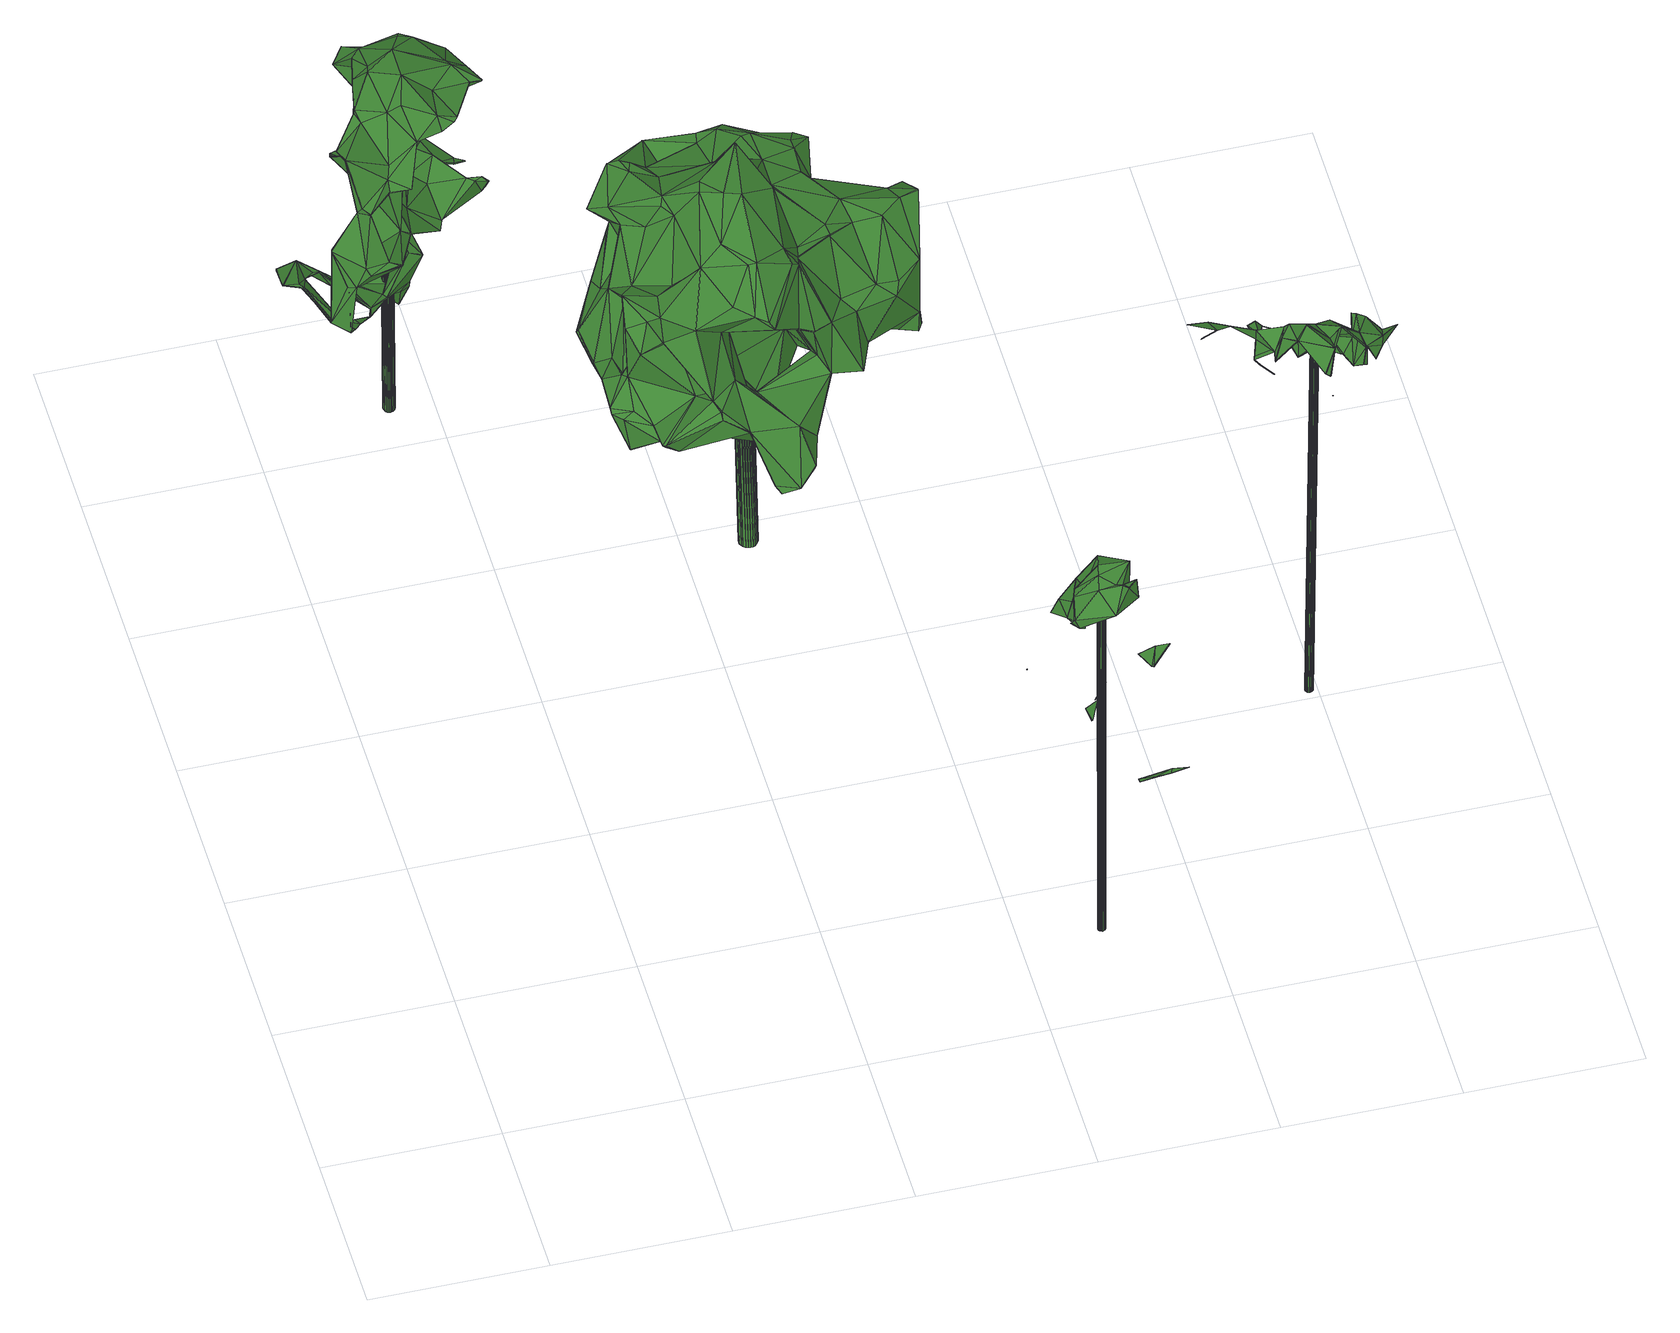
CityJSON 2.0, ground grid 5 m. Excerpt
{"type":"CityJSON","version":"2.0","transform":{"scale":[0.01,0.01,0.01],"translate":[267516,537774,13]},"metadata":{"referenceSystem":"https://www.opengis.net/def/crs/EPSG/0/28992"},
"CityObjects":{
"tree1":{"type":"SolitaryVegetationObject","attributes":{"gtid":312,"crown_width_m":5.96,"crown_median_z":22.01,"crown_r50_m":0.341,"crown_porosity":0.952,"trunk_H_m":8.53,"trunk_DBH_m":0.32,"trunk_radius_m":0.16,"trunk_base_height_m":13.48,"original_gtid":"351"},"geometry":[{"type":"Solid","lod":"3","boundaries":[[[[0,1,2]],[[3,4,5]],[[6,7,8]],[[9,10,11]],[[12,13,14]],[[15,16,17]],[[18,19,20]],[[21,22,23]],[[24,25,11]],[[26,27,28]],[[29,25,30]],[[25,31,32]],[[29,33,34]],[[35,36,37]],[[38,39,40]],[[41,42,43]],[[44,45,15]],[[46,47,48]],[[17,31,49]],[[0,2,20]],[[50,51,52]],[[15,53,44]],[[54,55,38]],[[56,57,6]],[[58,59,60]],[[57,7,6]],[[61,62,63]],[[49,31,64]],[[49,64,65]],[[29,9,11]],[[34,9,29]],[[66,67,68]],[[69,70,71]],[[71,72,69]],[[69,72,70]],[[73,74,65]],[[75,76,52]],[[77,78,79]],[[80,81,82]],[[71,83,84]],[[85,84,83]],[[27,86,28]],[[87,88,89]],[[87,89,90]],[[91,0,92]],[[72,11,10]],[[93,34,33]],[[33,94,93]],[[95,96,43]],[[97,43,96]],[[98,99,100]],[[96,101,102]],[[103,104,105]],[[8,105,104]],[[31,25,64]],[[24,64,25]],[[106,107,108]],[[109,110,111]],[[80,112,113]],[[114,115,5]],[[114,5,116]],[[42,41,117]],[[22,118,119]],[[120,30,25]],[[121,122,123]],[[124,125,126]],[[127,128,116]],[[57,108,107]],[[129,130,131]],[[132,44,53]],[[133,134,120]],[[135,133,120]],[[38,55,66]],[[136,137,138]],[[136,139,8]],[[140,80,82]],[[140,112,80]],[[141,63,142]],[[143,144,3]],[[94,145,130]],[[13,12,146]],[[102,13,146]],[[11,25,29]],[[95,42,147]],[[17,32,31]],[[41,97,37]],[[17,120,32]],[[25,32,120]],[[16,148,135]],[[116,149,127]],[[135,148,133]],[[39,150,151]],[[152,153,88]],[[82,38,140]],[[140,38,154]],[[64,24,65]],[[155,65,24]],[[121,156,122]],[[96,102,37]],[[96,37,97]],[[106,136,107]],[[157,14,13]],[[120,16,135]],[[158,159,51]],[[17,16,120]],[[36,98,117]],[[36,117,41]],[[157,80,14]],[[97,41,43]],[[149,116,160]],[[95,43,42]],[[105,161,103]],[[67,162,68]],[[67,150,162]],[[105,163,161]],[[164,165,63]],[[96,166,167]],[[124,168,125]],[[114,169,128]],[[154,38,40]],[[170,86,27]],[[22,153,118]],[[167,101,96]],[[127,171,128]],[[96,95,166]],[[172,89,88]],[[173,174,175]],[[176,22,21]],[[177,35,37]],[[100,117,98]],[[127,149,178]],[[21,111,110]],[[179,180,181]],[[114,128,144]],[[114,144,143]],[[18,176,164]],[[52,182,75]],[[115,143,3]],[[113,14,80]],[[65,74,49]],[[41,37,36]],[[152,88,183]],[[184,185,141]],[[186,187,2]],[[186,2,1]],[[111,23,188]],[[23,46,188]],[[21,110,189]],[[110,109,189]],[[115,114,143]],[[165,164,176]],[[178,149,190]],[[52,76,50]],[[22,119,23]],[[10,9,156]],[[10,156,72]],[[62,151,150]],[[119,118,182]],[[94,130,191]],[[54,192,109]],[[28,192,54]],[[193,194,185]],[[57,107,7]],[[63,165,189]],[[170,106,86]],[[111,67,66]],[[18,164,19]],[[193,19,164]],[[173,163,139]],[[139,146,173]],[[35,98,36]],[[127,178,171]],[[145,1,195]],[[160,87,90]],[[196,197,198]],[[199,198,197]],[[200,52,51]],[[200,119,52]],[[27,138,137]],[[27,137,170]],[[124,201,168]],[[202,201,124]],[[123,203,121]],[[128,171,204]],[[199,166,147]],[[199,147,100]],[[95,147,166]],[[192,205,62]],[[206,207,187]],[[112,56,113]],[[208,209,206]],[[3,5,115]],[[210,103,161]],[[211,4,3]],[[38,212,39]],[[150,212,162]],[[68,162,212]],[[173,13,102]],[[146,103,210]],[[50,159,158]],[[213,76,75]],[[111,21,23]],[[37,102,214]],[[37,214,177]],[[215,216,175]],[[217,218,184]],[[191,184,218]],[[191,218,217]],[[40,219,205]],[[79,125,168]],[[109,55,54]],[[123,122,220]],[[94,221,217]],[[175,216,163]],[[142,126,141]],[[184,222,185]],[[139,223,146]],[[173,102,174]],[[187,20,2]],[[40,39,219]],[[52,119,182]],[[46,58,224]],[[225,48,226]],[[46,48,225]],[[60,200,159]],[[23,119,59]],[[46,224,47]],[[227,132,53]],[[228,229,47]],[[116,4,160]],[[18,230,176]],[[228,47,224]],[[136,7,107]],[[8,7,136]],[[105,8,139]],[[105,139,163]],[[231,50,76]],[[63,194,164]],[[6,8,104]],[[100,198,199]],[[196,198,100]],[[6,104,232]],[[56,6,232]],[[21,233,176]],[[22,176,153]],[[152,234,153]],[[118,153,234]],[[149,160,90]],[[49,227,17]],[[235,87,160]],[[180,236,208]],[[237,62,150]],[[182,235,75]],[[238,239,240]],[[172,230,89]],[[195,74,145]],[[136,170,137]],[[136,106,170]],[[220,122,241]],[[220,241,202]],[[12,239,238]],[[98,242,99]],[[57,243,108]],[[66,212,38]],[[66,68,212]],[[82,81,54]],[[38,82,54]],[[80,26,28]],[[244,235,160]],[[28,140,205]],[[140,154,205]],[[132,195,208]],[[108,243,106]],[[125,79,126]],[[244,204,90]],[[0,20,19]],[[193,0,19]],[[20,207,245]],[[187,207,20]],[[56,243,57]],[[112,243,56]],[[166,87,167]],[[207,236,180]],[[208,206,132]],[[44,132,206]],[[171,178,246]],[[33,186,94]],[[20,245,18]],[[190,246,178]],[[133,148,187]],[[206,247,44]],[[219,151,124]],[[130,248,191]],[[225,188,46]],[[188,249,111]],[[67,111,249]],[[67,249,150]],[[147,117,100]],[[42,117,147]],[[153,176,172]],[[153,172,88]],[[9,250,156]],[[189,165,233]],[[87,166,251]],[[87,251,88]],[[200,60,59]],[[200,59,119]],[[220,62,61]],[[175,183,215]],[[18,245,180]],[[138,252,56]],[[173,175,163]],[[195,180,208]],[[0,228,1]],[[229,228,0]],[[213,244,179]],[[213,75,244]],[[50,158,51]],[[184,253,222]],[[184,191,253]],[[148,16,45]],[[237,192,62]],[[90,204,246]],[[90,246,190]],[[190,149,90]],[[171,246,204]],[[74,73,130]],[[39,151,219]],[[124,151,202]],[[205,154,40]],[[87,235,234]],[[182,234,235]],[[136,254,139]],[[23,59,46]],[[182,118,234]],[[85,83,255]],[[159,231,60]],[[155,85,65]],[[65,85,73]],[[74,256,49]],[[227,49,256]],[[187,186,133]],[[133,186,134]],[[134,186,33]],[[219,142,63]],[[88,199,183]],[[28,205,192]],[[196,257,258]],[[196,258,242]],[[99,242,258]],[[99,258,257]],[[54,81,28]],[[80,28,81]],[[131,255,71]],[[72,156,70]],[[24,84,155]],[[75,235,244]],[[15,17,227]],[[215,199,216]],[[134,30,120]],[[148,45,44]],[[244,90,230]],[[179,244,230]],[[179,230,180]],[[18,180,230]],[[257,259,99]],[[196,100,259]],[[196,259,257]],[[100,99,259]],[[14,239,12]],[[93,78,34]],[[34,78,77]],[[141,93,184]],[[141,79,78]],[[168,250,77]],[[204,244,211]],[[204,211,128]],[[144,128,211]],[[144,211,3]],[[156,201,122]],[[156,250,201]],[[168,201,250]],[[165,176,233]],[[200,51,159]],[[104,103,223]],[[173,238,13]],[[146,238,173]],[[12,238,146]],[[70,129,131]],[[70,131,71]],[[225,203,123]],[[226,203,225]],[[53,15,227]],[[255,73,85]],[[87,234,167]],[[152,167,234]],[[48,248,226]],[[186,1,145]],[[145,74,130]],[[217,93,94]],[[124,126,219]],[[186,145,94]],[[131,130,255]],[[255,130,73]],[[29,30,33]],[[33,30,134]],[[209,207,206]],[[152,260,167]],[[167,260,101]],[[28,86,140]],[[0,261,229]],[[189,233,21]],[[39,212,150]],[[159,50,231]],[[228,181,180]],[[189,262,63]],[[192,63,262]],[[109,262,189]],[[243,112,86]],[[243,86,106]],[[140,86,112]],[[192,262,109]],[[193,92,0]],[[188,225,249]],[[123,249,225]],[[71,263,72]],[[230,172,176]],[[72,263,11]],[[24,11,263]],[[215,183,199]],[[34,77,9]],[[9,77,250]],[[141,78,93]],[[217,184,93]],[[77,79,168]],[[228,224,181]],[[231,76,213]],[[231,213,179]],[[47,229,48]],[[253,191,261]],[[79,141,126]],[[220,61,123]],[[111,55,109]],[[63,249,61]],[[123,61,249]],[[66,55,111]],[[249,237,150]],[[60,181,58]],[[142,219,126]],[[237,63,192]],[[63,237,249]],[[219,62,205]],[[63,62,219]],[[244,4,211]],[[244,160,4]],[[5,4,116]],[[240,157,238]],[[13,238,157]],[[146,223,103]],[[226,248,129]],[[130,129,248]],[[245,207,180]],[[191,248,261]],[[48,229,248]],[[229,261,248]],[[261,91,253]],[[253,91,222]],[[91,261,0]],[[113,56,252]],[[27,252,138]],[[222,91,92]],[[16,15,45]],[[185,222,92]],[[199,251,166]],[[88,251,199]],[[193,185,92]],[[121,203,156]],[[70,156,129]],[[156,203,129]],[[129,203,226]],[[26,252,27]],[[240,252,157]],[[157,252,80]],[[80,252,26]],[[113,239,14]],[[240,239,113]],[[113,252,240]],[[104,223,232]],[[138,223,139]],[[232,223,138]],[[56,232,138]],[[217,221,191]],[[94,191,221]],[[263,84,24]],[[161,163,216]],[[128,169,116]],[[114,116,169]],[[1,228,195]],[[101,260,102]],[[174,102,260]],[[58,46,59]],[[227,256,132]],[[132,256,195]],[[74,195,256]],[[102,146,214]],[[209,236,207]],[[148,247,187]],[[148,44,247]],[[139,254,138]],[[263,71,84]],[[155,84,85]],[[255,83,71]],[[242,98,197]],[[35,177,210]],[[35,197,98]],[[242,197,196]],[[214,146,210]],[[214,210,177]],[[216,199,197]],[[206,187,247]],[[210,161,35]],[[161,216,197]],[[161,197,35]],[[260,183,175]],[[260,152,183]],[[174,260,175]],[[62,220,151]],[[220,202,151]],[[58,181,224]],[[228,180,195]],[[231,179,181]],[[231,181,60]],[[202,241,201]],[[122,201,241]],[[208,236,209]],[[185,194,141]],[[141,194,63]],[[164,194,193]],[[230,90,89]],[[138,254,136]],[[264,265,266]],[[264,266,267]],[[267,266,268]],[[267,268,269]],[[266,265,270]],[[266,270,268]],[[268,270,271]],[[268,271,269]],[[270,265,272]],[[270,272,271]],[[271,272,273]],[[271,273,269]],[[272,265,274]],[[272,274,273]],[[273,274,275]],[[273,275,269]],[[274,265,276]],[[274,276,275]],[[275,276,277]],[[275,277,269]],[[276,265,278]],[[276,278,277]],[[277,278,279]],[[277,279,269]],[[278,265,280]],[[278,280,279]],[[279,280,281]],[[279,281,269]],[[280,265,282]],[[280,282,281]],[[281,282,283]],[[281,283,269]],[[282,265,284]],[[282,284,283]],[[283,284,285]],[[283,285,269]],[[284,265,286]],[[284,286,285]],[[285,286,287]],[[285,287,269]],[[286,265,288]],[[286,288,287]],[[287,288,289]],[[287,289,269]],[[288,265,290]],[[288,290,289]],[[289,290,291]],[[289,291,269]],[[290,265,292]],[[290,292,291]],[[291,292,293]],[[291,293,269]],[[292,265,294]],[[292,294,293]],[[293,294,295]],[[293,295,269]],[[294,265,296]],[[294,296,295]],[[295,296,297]],[[295,297,269]],[[296,265,298]],[[296,298,297]],[[297,298,299]],[[297,299,269]],[[298,265,300]],[[298,300,299]],[[299,300,301]],[[299,301,269]],[[300,265,302]],[[300,302,301]],[[301,302,303]],[[301,303,269]],[[302,265,304]],[[302,304,303]],[[303,304,305]],[[303,305,269]],[[304,265,306]],[[304,306,305]],[[305,306,307]],[[305,307,269]],[[306,265,308]],[[306,308,307]],[[307,308,309]],[[307,309,269]],[[308,265,310]],[[308,310,309]],[[309,310,311]],[[309,311,269]],[[310,265,312]],[[310,312,311]],[[311,312,313]],[[311,313,269]],[[312,265,264]],[[312,264,313]],[[313,264,267]],[[313,267,269]]]]}]},
"tree2":{"type":"SolitaryVegetationObject","attributes":{"gtid":261,"crown_width_m":9.16,"crown_median_z":22.23,"crown_r50_m":0.417,"crown_porosity":0.898,"trunk_H_m":8.85,"trunk_DBH_m":0.526,"trunk_radius_m":0.263,"trunk_base_height_m":13.38,"original_gtid":"292"},"geometry":[{"type":"Solid","lod":"3","boundaries":[[[[314,315,316]],[[317,318,319]],[[320,321,322]],[[316,323,314]],[[324,325,320]],[[326,327,328]],[[329,330,331]],[[332,333,334]],[[335,336,337]],[[338,339,340]],[[341,340,339]],[[342,343,344]],[[345,346,347]],[[327,348,349]],[[350,351,352]],[[353,352,351]],[[354,355,356]],[[332,357,333]],[[358,338,340]],[[352,359,350]],[[360,361,315]],[[362,341,363]],[[363,341,364]],[[365,366,367]],[[368,369,370]],[[360,371,361]],[[344,372,342]],[[373,374,375]],[[365,376,366]],[[377,378,379]],[[314,379,378]],[[380,381,382]],[[383,384,385]],[[386,387,388]],[[389,390,391]],[[379,392,393]],[[322,321,394]],[[395,396,397]],[[320,389,321]],[[398,399,352]],[[353,392,323]],[[348,327,326]],[[351,400,401]],[[402,403,404]],[[402,404,405]],[[368,361,406]],[[407,408,409]],[[410,411,412]],[[413,414,415]],[[315,361,316]],[[314,323,392]],[[416,417,418]],[[347,416,418]],[[419,420,373]],[[407,405,408]],[[343,421,422]],[[337,343,422]],[[325,317,423]],[[424,317,325]],[[425,354,356]],[[342,372,426]],[[427,428,429]],[[430,371,431]],[[425,432,433]],[[314,392,379]],[[434,334,333]],[[349,345,435]],[[361,371,406]],[[436,437,438]],[[389,317,390]],[[317,439,391]],[[369,440,441]],[[401,353,351]],[[345,347,442]],[[418,443,347]],[[444,315,314]],[[444,314,378]],[[445,446,405]],[[445,447,446]],[[448,369,441]],[[449,450,451]],[[452,453,454]],[[398,352,323]],[[353,323,352]],[[398,323,316]],[[410,455,456]],[[326,328,410]],[[398,316,361]],[[346,457,458]],[[346,458,402]],[[459,453,460]],[[454,453,461]],[[462,463,464]],[[350,359,400]],[[330,465,466]],[[330,466,331]],[[467,465,468]],[[445,405,469]],[[405,470,469]],[[471,443,472]],[[319,473,474]],[[475,476,324]],[[372,477,478]],[[479,334,372]],[[324,320,480]],[[434,450,449]],[[478,426,372]],[[478,481,426]],[[482,426,481]],[[479,483,334]],[[372,344,479]],[[459,441,440]],[[484,326,412]],[[456,411,410]],[[485,444,378]],[[410,412,326]],[[360,373,433]],[[462,464,339]],[[486,487,394]],[[345,488,457]],[[395,381,380]],[[387,386,489]],[[457,346,345]],[[490,491,345]],[[345,491,492]],[[493,435,471]],[[493,471,494]],[[433,375,425]],[[495,409,408]],[[495,408,496]],[[444,360,315]],[[497,493,494]],[[347,346,416]],[[328,455,410]],[[498,499,418]],[[500,501,502]],[[324,480,475]],[[328,327,349]],[[394,480,322]],[[464,463,503]],[[444,485,419]],[[380,409,495]],[[504,505,376]],[[407,409,380]],[[387,506,455]],[[456,455,506]],[[507,428,427]],[[508,477,372]],[[509,510,451]],[[509,451,511]],[[503,512,364]],[[402,458,513]],[[457,513,458]],[[372,334,508]],[[499,443,418]],[[461,514,515]],[[464,503,364]],[[413,516,517]],[[418,417,498]],[[480,394,487]],[[429,518,386]],[[444,419,360]],[[389,414,515]],[[449,358,482]],[[449,482,481]],[[351,350,400]],[[322,480,320]],[[477,508,478]],[[337,422,494]],[[434,508,334]],[[325,423,389]],[[320,325,389]],[[508,481,478]],[[403,513,519]],[[501,520,436]],[[356,475,487]],[[394,321,521]],[[522,374,420]],[[523,514,461]],[[389,423,317]],[[524,525,367]],[[387,455,526]],[[344,343,479]],[[488,527,513]],[[353,528,529]],[[498,529,528]],[[401,528,353]],[[388,429,386]],[[530,370,359]],[[530,359,399]],[[347,443,442]],[[449,451,358]],[[494,422,497]],[[524,531,532]],[[516,533,452]],[[339,464,364]],[[496,405,446]],[[496,408,405]],[[472,499,534]],[[535,527,491]],[[536,527,535]],[[391,390,317]],[[354,425,375]],[[454,461,515]],[[324,476,325]],[[496,537,495]],[[380,537,395]],[[495,537,380]],[[389,515,321]],[[401,538,539]],[[400,538,401]],[[416,346,402]],[[540,336,539]],[[394,521,486]],[[424,325,476]],[[426,482,342]],[[404,403,519]],[[541,467,468]],[[512,542,473]],[[543,544,545]],[[541,542,503]],[[330,329,541]],[[446,546,547]],[[518,547,546]],[[540,539,538]],[[428,505,548]],[[549,328,349]],[[342,482,421]],[[459,550,453]],[[461,453,550]],[[502,551,500]],[[436,520,437]],[[370,369,448]],[[454,517,452]],[[421,343,342]],[[416,405,552]],[[402,405,416]],[[335,494,471]],[[545,553,462]],[[397,396,428]],[[448,441,460]],[[459,460,441]],[[446,547,537]],[[541,463,467]],[[503,463,541]],[[399,398,368]],[[361,368,398]],[[554,359,370]],[[534,499,528]],[[534,528,401]],[[435,493,349]],[[380,377,407]],[[382,377,380]],[[443,435,442]],[[555,511,414]],[[333,357,501]],[[345,442,435]],[[429,547,518]],[[345,492,488]],[[556,557,483]],[[558,536,456]],[[364,559,497]],[[517,414,413]],[[387,560,388]],[[468,561,541]],[[446,537,496]],[[562,432,356]],[[331,474,329]],[[549,493,497]],[[349,493,549]],[[502,563,551]],[[473,319,318]],[[392,353,529]],[[401,539,335]],[[422,421,564]],[[367,525,365]],[[332,334,483]],[[469,519,558]],[[369,565,440]],[[368,565,369]],[[526,455,559]],[[526,559,364]],[[504,475,505]],[[367,566,567]],[[485,378,377]],[[382,485,377]],[[568,569,505]],[[568,505,475]],[[463,570,466]],[[526,560,387]],[[540,538,400]],[[367,388,566]],[[571,572,573]],[[522,573,572]],[[542,512,503]],[[566,560,526]],[[356,432,425]],[[473,367,567]],[[524,367,473]],[[417,529,498]],[[451,544,358]],[[365,525,532]],[[524,532,525]],[[552,407,377]],[[433,574,360]],[[421,358,564]],[[482,358,421]],[[399,359,352]],[[364,341,339]],[[319,474,331]],[[545,462,543]],[[356,487,562]],[[549,559,328]],[[497,559,549]],[[455,328,559]],[[428,507,505]],[[376,505,507]],[[364,512,526]],[[374,373,420]],[[371,360,574]],[[480,487,475]],[[486,440,431]],[[470,404,469]],[[405,404,470]],[[339,338,543]],[[339,543,462]],[[498,528,499]],[[436,438,575]],[[511,575,438]],[[511,438,415]],[[576,384,383]],[[576,383,577]],[[424,318,317]],[[473,318,424]],[[471,472,335]],[[443,499,472]],[[536,558,519]],[[536,519,513]],[[553,319,331]],[[317,319,553]],[[552,405,407]],[[382,381,485]],[[433,373,375]],[[349,578,535]],[[362,363,579]],[[486,521,514]],[[509,555,510]],[[427,376,507]],[[427,366,376]],[[566,388,560]],[[502,357,332]],[[435,443,471]],[[348,578,349]],[[484,578,326]],[[348,326,578]],[[580,411,456]],[[428,396,547]],[[366,429,367]],[[501,436,333]],[[501,500,520]],[[551,563,500]],[[500,563,460]],[[366,427,429]],[[330,561,465]],[[492,491,488]],[[467,463,466]],[[385,579,557]],[[581,557,579]],[[511,450,575]],[[535,490,345]],[[345,349,535]],[[434,575,450]],[[511,451,582]],[[438,413,415]],[[404,519,469]],[[566,526,512]],[[567,566,512]],[[381,571,485]],[[569,572,583]],[[550,523,461]],[[338,544,543]],[[473,567,512]],[[434,333,436]],[[436,575,434]],[[419,373,360]],[[449,481,434]],[[508,434,481]],[[584,574,433]],[[558,585,469]],[[362,579,385]],[[335,534,401]],[[335,472,534]],[[513,527,536]],[[335,337,494]],[[569,548,505]],[[584,371,574]],[[354,375,374]],[[451,450,582]],[[511,582,450]],[[381,395,583]],[[381,583,571]],[[535,491,490]],[[486,432,562]],[[476,475,504]],[[513,403,402]],[[430,406,371]],[[555,414,389]],[[363,384,576]],[[586,514,523]],[[424,476,504]],[[532,424,504]],[[376,365,504]],[[365,532,504]],[[343,556,479]],[[343,337,556]],[[483,479,556]],[[456,506,558]],[[431,432,486]],[[584,432,431]],[[510,544,451]],[[331,570,553]],[[553,463,462]],[[463,553,570]],[[584,431,371]],[[367,429,388]],[[363,581,579]],[[448,502,370]],[[483,502,332]],[[330,541,561]],[[517,454,414]],[[500,460,453]],[[363,364,384]],[[358,544,338]],[[457,488,513]],[[542,474,473]],[[439,317,553]],[[545,510,439]],[[391,439,510]],[[510,545,587]],[[544,587,545]],[[544,510,587]],[[588,546,445]],[[532,531,424]],[[473,424,531]],[[473,531,524]],[[397,428,548]],[[397,548,395]],[[488,491,527]],[[583,395,548]],[[583,548,569]],[[540,577,336]],[[554,400,359]],[[520,533,438]],[[516,438,533]],[[469,585,445]],[[585,588,445]],[[483,554,502]],[[370,502,554]],[[511,415,414]],[[400,554,540]],[[577,554,576]],[[577,540,554]],[[487,486,562]],[[550,586,523]],[[466,465,467]],[[466,570,331]],[[440,486,586]],[[581,363,576]],[[440,586,459]],[[550,459,586]],[[429,428,547]],[[515,514,521]],[[515,521,321]],[[337,383,385]],[[556,385,557]],[[337,385,556]],[[545,439,553]],[[460,563,448]],[[448,563,502]],[[489,506,387]],[[522,572,374]],[[577,383,336]],[[395,537,396]],[[547,396,537]],[[392,529,417]],[[391,510,555]],[[555,389,391]],[[511,555,509]],[[497,384,364]],[[554,581,576]],[[554,483,581]],[[483,557,581]],[[433,432,584]],[[515,414,454]],[[558,506,585]],[[489,585,506]],[[585,489,588]],[[489,518,588]],[[386,518,489]],[[539,336,335]],[[337,336,383]],[[368,530,399]],[[368,370,530]],[[440,565,431]],[[430,565,406]],[[430,431,565]],[[406,565,368]],[[385,384,362]],[[358,384,564]],[[564,384,422]],[[340,384,358]],[[341,384,340]],[[362,384,341]],[[422,384,497]],[[447,546,446]],[[445,546,447]],[[588,518,546]],[[541,329,474]],[[541,474,542]],[[586,486,514]],[[485,571,522]],[[522,571,573]],[[485,522,419]],[[420,419,522]],[[452,517,516]],[[502,501,357]],[[438,516,413]],[[520,438,437]],[[580,536,578]],[[578,536,535]],[[580,456,536]],[[377,393,552]],[[379,393,377]],[[484,412,411]],[[484,411,578]],[[580,578,411]],[[417,393,392]],[[417,416,393]],[[552,393,416]],[[475,355,568]],[[356,355,475]],[[568,355,569]],[[520,500,533]],[[452,533,453]],[[500,453,533]],[[571,583,572]],[[355,354,572]],[[355,572,569]],[[354,374,572]],[[468,465,561]],[[589,590,591]],[[589,591,592]],[[592,591,593]],[[592,593,594]],[[591,590,595]],[[591,595,593]],[[593,595,596]],[[593,596,594]],[[595,590,597]],[[595,597,596]],[[596,597,598]],[[596,598,594]],[[597,590,599]],[[597,599,598]],[[598,599,600]],[[598,600,594]],[[599,590,601]],[[599,601,600]],[[600,601,602]],[[600,602,594]],[[601,590,603]],[[601,603,602]],[[602,603,604]],[[602,604,594]],[[603,590,605]],[[603,605,604]],[[604,605,606]],[[604,606,594]],[[605,590,607]],[[605,607,606]],[[606,607,608]],[[606,608,594]],[[607,590,609]],[[607,609,608]],[[608,609,610]],[[608,610,594]],[[609,590,611]],[[609,611,610]],[[610,611,612]],[[610,612,594]],[[611,590,613]],[[611,613,612]],[[612,613,614]],[[612,614,594]],[[613,590,615]],[[613,615,614]],[[614,615,616]],[[614,616,594]],[[615,590,617]],[[615,617,616]],[[616,617,618]],[[616,618,594]],[[617,590,619]],[[617,619,618]],[[618,619,620]],[[618,620,594]],[[619,590,621]],[[619,621,620]],[[620,621,622]],[[620,622,594]],[[621,590,623]],[[621,623,622]],[[622,623,624]],[[622,624,594]],[[623,590,625]],[[623,625,624]],[[624,625,626]],[[624,626,594]],[[625,590,627]],[[625,627,626]],[[626,627,628]],[[626,628,594]],[[627,590,629]],[[627,629,628]],[[628,629,630]],[[628,630,594]],[[629,590,631]],[[629,631,630]],[[630,631,632]],[[630,632,594]],[[631,590,633]],[[631,633,632]],[[632,633,634]],[[632,634,594]],[[633,590,635]],[[633,635,634]],[[634,635,636]],[[634,636,594]],[[635,590,637]],[[635,637,636]],[[636,637,638]],[[636,638,594]],[[637,590,589]],[[637,589,638]],[[638,589,592]],[[638,592,594]]]]}]},
"tree3":{"type":"SolitaryVegetationObject","attributes":{"gtid":264,"crown_width_m":3.38,"crown_median_z":25.28,"crown_r50_m":0.246,"crown_porosity":0.919,"trunk_H_m":12,"trunk_DBH_m":0.217,"trunk_radius_m":0.109,"trunk_base_height_m":13.28,"original_gtid":"295"},"geometry":[{"type":"Solid","lod":"3","boundaries":[[[[639,640,641]],[[642,643,644]],[[645,646,647]],[[648,649,650]],[[651,652,653]],[[654,655,656]],[[657,658,659]],[[656,655,660]],[[652,651,661]],[[657,662,658]],[[641,640,663]],[[639,645,640]],[[644,643,656]],[[664,665,666]],[[646,645,639]],[[667,668,669]],[[670,671,672]],[[656,643,673]],[[654,673,643]],[[654,656,673]],[[674,675,676]],[[664,677,678]],[[679,678,677]],[[680,681,682]],[[670,682,681]],[[679,683,684]],[[680,685,671]],[[648,686,684]],[[687,676,675]],[[649,688,650]],[[689,690,691]],[[669,668,692]],[[664,678,686]],[[672,671,693]],[[651,653,661]],[[694,695,696]],[[667,697,668]],[[692,668,697]],[[698,699,688]],[[684,678,679]],[[666,700,679]],[[648,650,686]],[[641,701,639]],[[687,702,703]],[[687,703,676]],[[686,678,684]],[[688,691,698]],[[664,686,704]],[[663,701,641]],[[683,705,684]],[[670,672,706]],[[657,659,646]],[[701,707,639]],[[708,667,669]],[[709,710,711]],[[689,649,705]],[[693,706,672]],[[666,712,682]],[[652,661,653]],[[659,658,647]],[[691,649,689]],[[646,707,657]],[[644,656,660]],[[674,709,713]],[[709,687,710]],[[682,706,666]],[[670,706,682]],[[693,666,706]],[[674,711,675]],[[701,714,662]],[[658,662,714]],[[644,660,642]],[[655,642,660]],[[675,711,710]],[[698,690,715]],[[712,680,682]],[[639,707,646]],[[657,707,662]],[[716,694,696]],[[642,655,643]],[[655,654,643]],[[707,701,662]],[[640,645,714]],[[640,714,663]],[[663,714,701]],[[671,670,681]],[[671,681,680]],[[717,683,718]],[[717,718,719]],[[703,674,676]],[[716,696,720]],[[671,721,694]],[[675,710,687]],[[692,708,669]],[[697,667,708]],[[708,692,697]],[[666,693,700]],[[703,709,674]],[[690,722,715]],[[720,722,716]],[[695,680,696]],[[695,721,685]],[[695,685,680]],[[683,671,718]],[[718,671,694]],[[694,716,689]],[[712,723,680]],[[705,649,648]],[[720,704,686]],[[722,690,716]],[[689,716,690]],[[713,709,711]],[[711,674,713]],[[664,704,665]],[[659,647,646]],[[702,709,703]],[[702,687,709]],[[683,700,671]],[[715,686,650]],[[715,650,698]],[[688,649,691]],[[671,685,721]],[[698,691,690]],[[694,721,695]],[[689,717,694]],[[714,645,647]],[[714,647,658]],[[720,715,722]],[[683,717,705]],[[705,717,689]],[[683,679,700]],[[684,705,648]],[[712,666,665]],[[712,665,723]],[[704,723,665]],[[666,677,664]],[[679,677,666]],[[696,723,720]],[[696,680,723]],[[704,720,723]],[[699,698,650]],[[686,715,720]],[[694,717,719]],[[718,724,719]],[[718,694,724]],[[694,719,724]],[[671,700,693]],[[699,650,688]],[[725,726,727]],[[725,727,728]],[[728,727,729]],[[728,729,730]],[[727,726,731]],[[727,731,729]],[[729,731,732]],[[729,732,730]],[[731,726,733]],[[731,733,732]],[[732,733,734]],[[732,734,730]],[[733,726,735]],[[733,735,734]],[[734,735,736]],[[734,736,730]],[[735,726,737]],[[735,737,736]],[[736,737,738]],[[736,738,730]],[[737,726,739]],[[737,739,738]],[[738,739,740]],[[738,740,730]],[[739,726,741]],[[739,741,740]],[[740,741,742]],[[740,742,730]],[[741,726,743]],[[741,743,742]],[[742,743,744]],[[742,744,730]],[[743,726,745]],[[743,745,744]],[[744,745,746]],[[744,746,730]],[[745,726,747]],[[745,747,746]],[[746,747,748]],[[746,748,730]],[[747,726,749]],[[747,749,748]],[[748,749,750]],[[748,750,730]],[[749,726,751]],[[749,751,750]],[[750,751,752]],[[750,752,730]],[[751,726,753]],[[751,753,752]],[[752,753,754]],[[752,754,730]],[[753,726,755]],[[753,755,754]],[[754,755,756]],[[754,756,730]],[[755,726,757]],[[755,757,756]],[[756,757,758]],[[756,758,730]],[[757,726,759]],[[757,759,758]],[[758,759,760]],[[758,760,730]],[[759,726,761]],[[759,761,760]],[[760,761,762]],[[760,762,730]],[[761,726,763]],[[761,763,762]],[[762,763,764]],[[762,764,730]],[[763,726,765]],[[763,765,764]],[[764,765,766]],[[764,766,730]],[[765,726,767]],[[765,767,766]],[[766,767,768]],[[766,768,730]],[[767,726,769]],[[767,769,768]],[[768,769,770]],[[768,770,730]],[[769,726,771]],[[769,771,770]],[[770,771,772]],[[770,772,730]],[[771,726,773]],[[771,773,772]],[[772,773,774]],[[772,774,730]],[[773,726,725]],[[773,725,774]],[[774,725,728]],[[774,728,730]]]]}]},
"tree4":{"type":"SolitaryVegetationObject","attributes":{"gtid":265,"crown_width_m":3.42,"crown_median_z":26.55,"crown_r50_m":0.24,"crown_porosity":0.955,"trunk_H_m":13.19,"trunk_DBH_m":0.235,"trunk_radius_m":0.117,"trunk_base_height_m":13.36,"original_gtid":"296"},"geometry":[{"type":"Solid","lod":"3","boundaries":[[[[775,776,777]],[[778,779,780]],[[781,782,783]],[[784,785,786]],[[787,788,789]],[[790,791,792]],[[793,778,780]],[[794,795,796]],[[775,797,776]],[[798,797,775]],[[799,800,801]],[[802,803,804]],[[805,806,807]],[[808,809,810]],[[811,812,813]],[[812,814,813]],[[815,795,816]],[[817,795,815]],[[782,818,783]],[[819,820,781]],[[821,822,823]],[[792,824,825]],[[819,798,820]],[[826,827,800]],[[828,794,796]],[[829,798,819]],[[816,830,831]],[[832,816,833]],[[834,835,836]],[[837,838,839]],[[838,840,839]],[[775,820,798]],[[841,842,843]],[[802,824,844]],[[845,846,847]],[[793,780,848]],[[777,781,820]],[[849,850,851]],[[840,852,839]],[[853,854,815]],[[790,834,855]],[[784,806,856]],[[849,857,858]],[[857,859,858]],[[815,816,832]],[[776,781,777]],[[860,838,861]],[[811,787,862]],[[850,854,829]],[[851,850,829]],[[809,808,789]],[[815,859,863]],[[864,865,866]],[[867,868,869]],[[817,831,830]],[[831,817,787]],[[824,870,801]],[[854,853,871]],[[871,829,854]],[[871,797,798]],[[872,822,821]],[[873,862,874]],[[852,875,861]],[[852,861,876]],[[786,877,806]],[[819,781,783]],[[878,879,811]],[[778,880,779]],[[814,812,808]],[[868,881,869]],[[821,823,882]],[[883,884,833]],[[811,879,787]],[[885,886,887]],[[800,799,778]],[[829,853,851]],[[803,802,844]],[[811,813,878]],[[848,881,888]],[[889,888,881]],[[793,848,888]],[[815,851,853]],[[854,859,815]],[[869,881,849]],[[809,878,810]],[[866,865,791]],[[870,865,864]],[[878,830,879]],[[798,829,871]],[[778,793,890]],[[834,836,855]],[[835,855,836]],[[878,813,814]],[[878,814,810]],[[814,808,810]],[[869,849,867]],[[805,786,806]],[[891,842,841]],[[874,862,789]],[[822,791,790]],[[872,791,822]],[[784,786,805]],[[781,892,782]],[[794,893,795]],[[876,837,839]],[[881,868,889]],[[800,890,894]],[[792,870,824]],[[804,803,792]],[[895,887,886]],[[896,793,888]],[[787,879,831]],[[877,785,897]],[[860,861,875]],[[889,868,896]],[[867,896,868]],[[896,888,889]],[[863,898,817]],[[867,849,896]],[[841,899,845]],[[783,818,819]],[[900,901,891]],[[895,885,887]],[[902,805,794]],[[902,794,849]],[[885,895,886]],[[803,835,834]],[[778,890,800]],[[870,792,865]],[[792,791,865]],[[860,823,903]],[[896,891,841]],[[900,891,896]],[[840,827,852]],[[829,819,892]],[[843,899,841]],[[860,875,823]],[[838,904,840]],[[790,792,834]],[[799,872,873]],[[851,807,902]],[[832,833,884]],[[779,849,898]],[[877,786,785]],[[901,847,891]],[[857,881,848]],[[778,799,880]],[[779,898,863]],[[880,900,896]],[[849,794,828]],[[784,805,902]],[[821,874,808]],[[789,808,874]],[[880,799,874]],[[824,802,825]],[[802,804,825]],[[880,874,900]],[[817,796,795]],[[851,884,883]],[[831,833,816]],[[883,833,893]],[[779,896,849]],[[830,878,809]],[[796,789,788]],[[796,788,828]],[[805,807,851]],[[787,789,862]],[[833,879,830]],[[831,879,833]],[[872,866,791]],[[866,872,864]],[[792,825,804]],[[826,901,874]],[[800,847,901]],[[815,884,851]],[[832,884,815]],[[875,882,823]],[[796,817,830]],[[780,779,863]],[[863,857,780]],[[892,819,818]],[[849,881,857]],[[848,780,857]],[[828,898,849]],[[788,898,828]],[[897,856,877]],[[785,856,897]],[[902,807,784]],[[782,892,818]],[[806,784,807]],[[815,863,817]],[[809,796,830]],[[796,809,789]],[[841,845,896]],[[790,803,903]],[[803,844,903]],[[904,860,903]],[[904,838,860]],[[874,799,873]],[[790,903,823]],[[823,822,790]],[[801,864,872]],[[801,872,799]],[[864,801,870]],[[877,856,806]],[[824,903,844]],[[787,817,788]],[[899,843,905]],[[842,905,843]],[[900,874,901]],[[894,847,800]],[[852,906,875]],[[826,906,852]],[[776,853,781]],[[777,820,775]],[[797,853,776]],[[797,871,853]],[[892,853,829]],[[781,853,892]],[[779,880,896]],[[788,817,898]],[[891,847,846]],[[874,821,882]],[[784,856,785]],[[826,874,906]],[[893,816,795]],[[801,800,827]],[[792,803,834]],[[835,803,855]],[[790,855,803]],[[808,862,821]],[[872,821,862]],[[873,872,862]],[[812,862,808]],[[811,862,812]],[[839,852,876]],[[824,801,827]],[[805,851,794]],[[849,851,902]],[[899,905,845]],[[891,845,905]],[[891,846,845]],[[842,891,905]],[[793,896,907]],[[816,893,830]],[[830,893,833]],[[851,893,794]],[[851,883,893]],[[906,908,875]],[[826,800,901]],[[826,852,827]],[[903,824,827]],[[903,827,904]],[[904,827,840]],[[874,908,906]],[[882,908,874]],[[863,859,857]],[[894,907,847]],[[896,847,907]],[[845,847,896]],[[894,793,907]],[[875,908,882]],[[849,858,850]],[[854,858,859]],[[850,858,854]],[[894,890,793]],[[876,861,837]],[[837,861,838]],[[909,910,911]],[[909,911,912]],[[912,911,913]],[[912,913,914]],[[911,910,915]],[[911,915,913]],[[913,915,916]],[[913,916,914]],[[915,910,917]],[[915,917,916]],[[916,917,918]],[[916,918,914]],[[917,910,919]],[[917,919,918]],[[918,919,920]],[[918,920,914]],[[919,910,921]],[[919,921,920]],[[920,921,922]],[[920,922,914]],[[921,910,923]],[[921,923,922]],[[922,923,924]],[[922,924,914]],[[923,910,925]],[[923,925,924]],[[924,925,926]],[[924,926,914]],[[925,910,927]],[[925,927,926]],[[926,927,928]],[[926,928,914]],[[927,910,929]],[[927,929,928]],[[928,929,930]],[[928,930,914]],[[929,910,931]],[[929,931,930]],[[930,931,932]],[[930,932,914]],[[931,910,933]],[[931,933,932]],[[932,933,934]],[[932,934,914]],[[933,910,935]],[[933,935,934]],[[934,935,936]],[[934,936,914]],[[935,910,937]],[[935,937,936]],[[936,937,938]],[[936,938,914]],[[937,910,939]],[[937,939,938]],[[938,939,940]],[[938,940,914]],[[939,910,941]],[[939,941,940]],[[940,941,942]],[[940,942,914]],[[941,910,943]],[[941,943,942]],[[942,943,944]],[[942,944,914]],[[943,910,945]],[[943,945,944]],[[944,945,946]],[[944,946,914]],[[945,910,947]],[[945,947,946]],[[946,947,948]],[[946,948,914]],[[947,910,949]],[[947,949,948]],[[948,949,950]],[[948,950,914]],[[949,910,951]],[[949,951,950]],[[950,951,952]],[[950,952,914]],[[951,910,953]],[[951,953,952]],[[952,953,954]],[[952,954,914]],[[953,910,955]],[[953,955,954]],[[954,955,956]],[[954,956,914]],[[955,910,957]],[[955,957,956]],[[956,957,958]],[[956,958,914]],[[957,910,909]],[[957,909,958]],[[958,909,912]],[[958,912,914]]]]}]}
},
"vertices":[
[296,2709,999],[362,2804,1007],[355,2810,1008],[602,2814,737],[559,2807,754],[601,2813,733],[105,2605,664],[105,2607,667],[133,2614,656],[342,2519,1299],[381,2528,1306],[405,2614,1330],[272,2434,616],[275,2433,618],[230,2372,663],[492,2893,1087],[390,2921,1130],[457,2844,1242],[339,2727,891],[294,2709,996],[312,2776,956],[315,2496,867],[456,2545,833],[476,2474,854],[553,2655,1288],[410,2725,1314],[161,2392,674],[103,2475,735],[141,2330,739],[329,2673,1302],[338,2706,1286],[483,2792,1273],[449,2816,1263],[298,2715,1236],[267,2579,1268],[313,2639,502],[377,2674,440],[371,2642,462],[198,2284,902],[220,2270,983],[152,2373,961],[413,2669,390],[415,2671,391],[438,2656,467],[435,2976,1012],[396,2936,1069],[395,2517,920],[406,2628,1005],[410,2610,1050],[578,2812,1186],[633,2604,850],[635,2582,892],[624,2606,834],[521,2891,1072],[183,2309,883],[277,2395,919],[121,2542,691],[67,2607,674],[478,2621,884],[488,2507,857],[579,2597,905],[319,2423,1100],[228,2383,1081],[281,2505,1029],[546,2689,1271],[604,2694,1230],[322,2278,959],[322,2280,962],[310,2264,974],[514,2475,1262],[480,2472,1237],[526,2488,1264],[471,2488,1284],[570,2677,1157],[554,2762,1135],[564,2622,798],[623,2608,837],[274,2535,1261],[264,2572,1262],[197,2496,1211],[207,2330,694],[186,2298,723],[185,2295,722],[592,2612,1253],[592,2612,1255],[626,2617,1245],[101,2474,733],[419,2691,724],[396,2651,700],[417,2690,726],[408,2806,759],[283,2643,997],[222,2653,1037],[266,2574,1259],[382,2683,1220],[438,2659,468],[433,2633,510],[411,2648,461],[334,2749,466],[322,2793,480],[353,2763,466],[470,2634,599],[345,2527,576],[216,2625,559],[132,2611,655],[217,2628,561],[47,2481,750],[62,2610,679],[62,2608,677],[268,2426,899],[295,2463,888],[381,2420,920],[159,2392,672],[188,2398,659],[609,2846,719],[638,2835,711],[564,2833,725],[387,2712,440],[510,2609,830],[494,2536,826],[348,2839,1218],[372,2414,1108],[372,2378,1138],[359,2427,1086],[232,2358,1121],[203,2426,1245],[216,2478,1188],[476,2930,769],[504,2934,781],[456,2571,1134],[517,2656,1183],[479,2613,1226],[529,2880,1055],[292,2900,1109],[322,2816,1209],[326,2939,1129],[111,2586,723],[93,2485,741],[122,2542,694],[177,2588,662],[139,2328,738],[230,2542,1137],[241,2470,1160],[638,2837,713],[610,2846,722],[435,2775,1144],[288,2487,592],[389,2713,441],[351,2947,1097],[419,2844,750],[285,2280,981],[247,2329,1121],[410,2645,689],[400,2646,815],[179,2308,884],[628,2618,1247],[408,2461,1227],[232,2373,665],[638,2583,893],[620,2593,904],[485,2783,739],[254,2623,549],[310,2266,976],[252,2628,560],[282,2642,994],[333,2553,962],[429,2658,586],[470,2636,601],[204,2425,1247],[565,2834,728],[50,2480,751],[453,2907,781],[397,2647,816],[290,2487,594],[344,2528,579],[337,2546,574],[369,2608,857],[317,2624,510],[398,2924,772],[511,2689,919],[369,2765,962],[510,2687,920],[562,2619,797],[408,2645,688],[234,2543,1137],[212,2623,1057],[391,2791,1171],[342,2860,1043],[382,2421,923],[293,2465,889],[381,2893,793],[393,2589,1123],[187,2400,925],[220,2654,1036],[214,2622,1056],[509,2797,1043],[318,2785,493],[314,2640,504],[336,2749,469],[408,2647,576],[600,2583,902],[315,2407,1161],[249,2328,1123],[362,2453,1116],[462,2870,794],[159,2398,942],[435,2914,1008],[356,2812,1006],[463,2866,1024],[429,2883,1024],[254,2621,549],[559,2808,757],[228,2249,973],[555,2617,830],[338,2546,570],[377,2592,559],[282,2627,547],[304,2537,1246],[321,2470,1148],[225,2383,1082],[314,2387,1130],[385,2551,1265],[216,2624,1058],[174,2588,659],[433,2640,914],[341,2510,1018],[421,2582,1092],[534,2831,1133],[368,2763,964],[403,2636,1023],[385,2697,857],[580,2599,902],[153,2579,669],[313,2497,870],[420,2689,726],[459,2742,756],[363,2806,1005],[276,2396,922],[272,2435,619],[223,2401,651],[223,2403,654],[314,2387,1133],[315,2785,491],[99,2514,706],[501,2729,823],[327,2778,942],[384,2894,794],[391,2933,1050],[403,2612,1070],[354,2420,942],[327,2443,1176],[409,2647,688],[188,2399,662],[299,2555,1061],[154,2580,672],[586,2622,1244],[560,2809,1146],[300,2831,516],[299,2828,517],[324,2793,482],[430,2629,625],[400,2612,1070],[266,2428,901],[484,2591,1272],[391,2625,48],[375,2625,48],[390,2630,48],[380,2606,902],[379,2610,902],[364,2606,901],[389,2633,48],[378,2614,902],[386,2637,48],[375,2618,902],[383,2639,48],[372,2620,902],[379,2641,48],[368,2621,902],[375,2641,48],[364,2622,902],[371,2640,48],[359,2621,902],[367,2639,48],[355,2620,902],[364,2636,48],[352,2617,902],[361,2633,48],[350,2614,901],[359,2629,48],[348,2610,901],[359,2625,48],[348,2606,901],[360,2621,48],[348,2601,901],[361,2617,48],[350,2598,901],[364,2614,48],[353,2594,901],[367,2611,48],[356,2592,901],[371,2609,48],[360,2590,901],[375,2609,48],[364,2590,901],[379,2610,48],[368,2591,901],[383,2611,48],[372,2592,901],[387,2614,48],[375,2595,901],[389,2617,48],[378,2598,901],[391,2621,48],[379,2602,902],
[1183,2090,1394],[1067,2023,1345],[1109,1928,1386],[987,1979,669],[990,1980,671],[1017,1980,628],[747,2070,800],[752,1933,819],[737,2050,827],[1156,1920,1378],[821,2204,803],[851,2086,783],[1644,1940,783],[1627,1866,782],[1579,1893,774],[1164,2049,583],[1124,2066,486],[1049,2012,558],[1000,1527,982],[999,1515,962],[1071,1498,913],[1344,1694,1065],[1288,1669,1066],[1338,1677,888],[1190,1727,716],[1208,1789,677],[1194,1727,717],[1203,1766,705],[1235,1450,782],[1263,1536,811],[1234,1436,807],[1631,1872,1052],[1607,1990,1175],[1545,1939,1173],[1638,1878,798],[1626,1854,868],[1152,1616,1195],[1246,1736,1273],[1144,1719,1321],[1235,1780,1291],[878,2277,1203],[951,2285,1040],[877,2238,1024],[997,1527,980],[1186,1698,730],[1119,1637,1202],[975,2067,1270],[1057,1984,1347],[1152,1775,760],[1263,1877,879],[1303,1903,775],[1079,2239,958],[1159,2330,927],[1249,2171,910],[1015,1808,1246],[895,1772,1121],[961,1656,1171],[1001,2033,1221],[1183,1397,771],[928,2226,1215],[912,2274,1212],[880,2276,1206],[1054,2335,908],[1282,2190,1204],[1180,2106,1321],[1229,2068,1286],[1281,2307,1187],[1201,2355,1175],[1253,2299,1191],[1313,1731,910],[1305,1764,896],[1139,1691,855],[1359,2269,820],[1391,2218,799],[1335,2243,801],[856,1921,758],[916,1950,738],[918,1947,738],[1255,1967,1328],[1275,2066,1233],[740,2042,841],[1228,2398,1140],[1224,2275,1021],[1112,2366,1078],[1072,1815,1314],[1122,1723,1314],[1166,1609,1170],[1267,1749,1251],[1590,2056,1148],[1615,2094,1099],[1584,2073,1085],[1402,2139,1152],[1022,1835,1211],[1377,2217,1194],[1436,2293,1145],[1379,2260,1182],[1608,2059,785],[1663,2016,796],[1663,2015,792],[797,1713,703],[823,1729,729],[800,1712,702],[1446,2003,1198],[1383,1916,1205],[1463,1937,1171],[1002,2200,1199],[938,2259,1212],[1254,1568,793],[1340,1679,885],[951,1975,714],[891,2062,787],[793,2156,1178],[1169,1459,737],[1151,2362,921],[1151,2364,923],[1289,2271,941],[963,1916,1082],[858,1931,1093],[873,2107,1145],[844,2129,1198],[1070,1500,910],[1546,1791,1014],[888,1551,835],[856,1570,840],[852,1606,828],[990,1976,670],[817,1877,1122],[859,1773,1115],[1559,1820,1040],[1495,1811,1053],[1138,2113,1313],[1370,2103,1053],[1374,2280,1133],[1305,2213,1116],[874,1661,1144],[1135,1581,774],[938,1615,826],[1062,1719,829],[806,1709,850],[807,1779,911],[754,1756,828],[1467,2059,830],[1580,2088,804],[1664,2013,1164],[1662,2015,1166],[803,1791,1084],[825,1710,1062],[799,1810,890],[1172,1844,649],[1162,1916,599],[1183,1877,633],[1159,2046,426],[1124,2048,493],[1214,2007,449],[1214,2011,450],[1485,2107,995],[1489,2051,1049],[1426,1750,1029],[1390,1780,1055],[1126,2067,784],[1178,2030,640],[872,2252,976],[856,2192,820],[1138,1427,732],[1139,1429,730],[1204,1497,902],[809,2173,880],[1133,1481,735],[1179,1521,752],[1061,1626,987],[1657,1985,813],[1150,2212,1195],[813,2004,1022],[812,2086,937],[1637,2077,1096],[1378,2219,826],[1502,1939,960],[1577,2071,1013],[1574,2057,1086],[1455,1741,911],[1422,1661,892],[1399,2315,1148],[1436,2294,1142],[1424,1777,880],[1389,1885,1196],[1387,1884,1193],[961,1655,923],[850,1540,878],[985,1564,988],[1212,1999,668],[981,2175,916],[1039,2336,938],[1478,2106,852],[1052,2338,909],[1124,1445,749],[854,1741,765],[979,1847,848],[861,1726,745],[1257,1961,803],[1646,2116,1097],[804,1936,825],[758,1862,833],[779,1712,822],[754,1743,819],[1292,2271,944],[1581,2088,1002],[841,1544,876],[754,1933,822],[984,2268,1172],[803,1811,890],[1126,2052,805],[1142,2129,976],[1431,2050,847],[1584,2085,1001],[1281,1812,1213],[1290,1850,1209],[1073,1691,1197],[945,1994,826],[996,2147,919],[844,1646,848],[1281,1812,1209],[1588,1971,866],[1584,2099,977],[1371,2323,1129],[1246,1665,1096],[1290,1669,1070],[1244,1665,1093],[1185,2045,563],[1204,2023,663],[1141,1803,735],[1110,1783,774],[1101,1951,777],[1281,2201,985],[1277,2273,966],[1111,2369,1080],[1434,1819,896],[883,1823,1033],[1003,1611,975],[1369,2111,1213],[1016,1976,627],[1045,1707,1093],[889,1890,772],[1211,1526,869],[1109,1687,890],[1510,2136,955],[1427,1894,846],[1362,2160,878],[1160,2048,429],[900,2154,997],[914,1698,1109],[1234,1611,790],[909,1860,1112],[1328,2140,896],[1219,2026,887],[977,2299,1032],[1009,2404,1132],[1064,2006,552],[1142,2336,1155],[1011,2401,1134],[1036,2315,1116],[971,2060,1239],[927,1596,825],[1233,1781,1048],[1251,1696,1073],[1649,1975,827],[1082,1796,879],[1640,2007,807],[1096,1834,961],[926,1662,858],[1150,2374,1153],[933,2079,1149],[1478,2130,948],[845,1960,1016],[1093,1922,821],[1364,2162,882],[1201,1925,38],[1175,1925,38],[1201,1931,38],[1185,1936,923],[1184,1943,923],[1159,1937,923],[1198,1938,38],[1181,1949,923],[1194,1943,38],[1177,1955,923],[1189,1948,38],[1172,1959,923],[1182,1950,38],[1166,1962,923],[1175,1951,38],[1159,1963,923],[1169,1951,38],[1152,1962,922],[1162,1948,37],[1146,1960,922],[1157,1944,37],[1140,1956,922],[1152,1939,37],[1136,1950,922],[1150,1932,37],[1133,1944,922],[1149,1925,38],[1132,1937,922],[1149,1919,38],[1133,1930,923],[1152,1912,38],[1135,1924,923],[1156,1907,38],[1140,1918,923],[1162,1902,38],[1145,1914,923],[1168,1900,38],[1151,1911,923],[1175,1899,38],[1158,1910,923],[1182,1899,38],[1165,1911,923],[1188,1902,38],[1171,1914,923],[1193,1906,39],[1177,1918,923],[1198,1912,39],[1181,1923,923],[1200,1918,38],[1184,1930,923],
[1869,146,767],[1923,169,751],[1924,170,752],[1665,260,950],[1702,287,945],[1672,227,937],[1869,147,765],[1830,142,766],[1830,143,765],[1761,309,1352],[1774,291,1366],[1776,293,1366],[1551,439,954],[1550,437,953],[1549,438,954],[1702,287,947],[1664,261,952],[1674,227,938],[1786,155,745],[1788,178,731],[1788,156,744],[1672,227,939],[1550,437,955],[1788,178,733],[1923,170,750],[1748,457,1318],[1749,456,1316],[1693,469,1234],[1659,141,1111],[1689,144,1167],[1661,141,1110],[1615,433,1159],[1635,345,1223],[1613,433,1160],[1703,287,946],[1795,70,1273],[1797,70,1272],[1800,63,1276],[1693,388,1280],[1733,393,1351],[1664,381,1287],[1715,387,1209],[1638,439,1196],[1678,442,1201],[1656,354,1289],[1723,355,1352],[1680,333,1225],[1818,386,1352],[1854,104,1310],[1783,261,1385],[1745,251,1297],[1815,284,1316],[1783,260,1383],[1690,143,1166],[1637,440,1198],[1653,278,1245],[1681,333,1227],[1725,341,1303],[1688,143,1168],[1808,279,1391],[1807,279,1392],[1662,377,1244],[1876,164,764],[1853,104,1312],[1799,64,1278],[1783,404,1302],[1714,314,1339],[1638,441,1196],[1830,144,767],[1659,139,1110],[1819,126,1289],[1820,125,1287],[1778,141,1253],[1709,450,1229],[1777,140,1255],[1876,163,762],[1794,301,1329],[1746,252,1296],[1640,279,1278],[1638,279,1277],[1626,268,1283],[1765,331,1302],[1672,297,1221],[1805,289,1309],[1742,420,1287],[1626,269,1281],[1736,325,28],[1725,325,28],[1735,328,28],[1736,331,1228],[1736,334,1228],[1726,331,1228],[1734,331,28],[1735,336,1228],[1733,333,28],[1733,339,1228],[1730,334,28],[1731,340,1228],[1728,335,28],[1728,341,1228],[1725,336,28],[1726,342,1228],[1722,335,28],[1723,341,1228],[1720,334,28],[1720,340,1228],[1717,333,28],[1718,339,1228],[1716,330,28],[1716,336,1228],[1715,328,28],[1715,334,1228],[1714,325,28],[1715,331,1228],[1715,322,28],[1715,328,1228],[1716,320,28],[1716,325,1228],[1717,317,28],[1718,323,1228],[1720,316,28],[1720,321,1228],[1722,315,28],[1723,320,1228],[1725,314,28],[1726,320,1228],[1728,315,28],[1728,320,1228],[1730,316,28],[1731,321,1228],[1733,317,28],[1733,323,1228],[1734,320,28],[1735,325,1228],[1735,322,28],[1736,328,1228],
[2181,1175,1360],[2229,1142,1393],[2182,1176,1360],[2494,1031,1427],[2421,1030,1440],[2420,1031,1441],[2257,1151,1345],[2224,1186,1283],[2223,1187,1284],[2355,1080,1257],[2395,1080,1209],[2356,1081,1257],[2461,1089,1344],[2430,1067,1344],[2449,1038,1305],[2633,1034,1311],[2644,1080,1328],[2685,1065,1320],[2465,1005,1460],[2344,1076,1362],[2355,1081,1370],[2428,1067,1343],[2229,1141,1394],[2228,1140,1393],[2546,1081,1378],[2562,1018,1413],[2611,1017,1377],[2723,1054,1339],[2675,1020,1309],[2725,1055,1339],[2335,1061,1302],[2355,1082,1257],[2334,1062,1302],[2512,1073,1292],[2449,1038,1303],[2477,1094,1262],[2503,1107,1289],[2537,1117,1260],[2537,1118,1259],[2537,1116,1258],[2355,1081,1371],[2377,1143,1337],[2429,1068,1345],[2222,1185,1284],[2256,1150,1345],[2183,1175,1359],[2561,1022,1304],[2606,1037,1314],[2567,1017,1304],[2674,1017,1349],[2724,1056,1339],[2562,1018,1411],[2611,1016,1378],[2402,1045,1387],[2281,1105,1399],[2438,1104,1333],[2438,1104,1335],[2360,1149,1354],[2377,1144,1335],[2665,1051,1229],[2666,1051,1228],[2665,1051,1227],[2593,899,1380],[2604,908,1368],[2593,900,1381],[2614,949,1389],[2490,906,1363],[2501,898,1362],[2495,872,1387],[2675,1016,1348],[2520,925,1435],[2521,925,1436],[2521,926,1435],[2414,997,1483],[2372,991,1392],[2338,1056,1417],[2342,1076,1363],[2612,949,1388],[2281,1106,1400],[2338,1056,1419],[2665,1050,1228],[2394,1081,1209],[2406,1023,1448],[2338,1055,1419],[2339,1056,1418],[2580,953,1322],[2602,909,1369],[2512,1073,1294],[2402,1046,1388],[2624,1102,1361],[2647,1089,1357],[2614,1116,1351],[2365,953,1394],[2363,947,1405],[2362,948,1405],[2646,1088,1358],[2281,1105,1401],[2596,1039,1342],[2538,1048,1355],[2536,1047,1355],[2578,953,1323],[2592,901,1380],[2395,1082,1209],[2477,1096,1263],[2439,1105,1334],[2493,1030,1426],[2385,964,1470],[2567,1017,1306],[2338,1145,1343],[2338,1146,1345],[2519,939,1239],[2518,940,1238],[2518,939,1240],[2425,956,1458],[2425,955,1456],[2494,1029,1427],[2521,925,1434],[2258,1150,1344],[2377,1142,1336],[2523,990,1406],[2518,938,1238],[2432,967,1443],[2395,1081,1208],[2403,1045,1388],[2495,874,1387],[2523,990,1404],[2524,990,1405],[2334,1060,1302],[2627,1007,1330],[2613,949,1387],[2496,873,1387],[2610,1015,1377],[2464,1005,1458],[2596,1037,1342],[2487,1025,36],[2475,1025,36],[2486,1028,36],[2503,1029,1355],[2502,1031,1355],[2491,1029,1355],[2485,1031,36],[2501,1034,1355],[2483,1033,36],[2499,1037,1355],[2481,1035,36],[2497,1039,1355],[2478,1036,36],[2494,1040,1355],[2475,1037,36],[2491,1040,1355],[2472,1036,36],[2488,1040,1355],[2469,1035,36],[2485,1039,1355],[2467,1033,36],[2483,1037,1355],[2465,1031,36],[2481,1034,1355],[2464,1028,36],[2480,1031,1355],[2463,1025,36],[2479,1028,1355],[2464,1022,36],[2480,1025,1355],[2465,1019,36],[2481,1023,1355],[2467,1017,36],[2483,1020,1355],[2469,1015,36],[2485,1018,1355],[2472,1014,36],[2488,1017,1355],[2475,1013,36],[2491,1017,1355],[2478,1014,36],[2494,1017,1355],[2481,1015,36],[2497,1018,1355],[2483,1017,36],[2499,1020,1355],[2485,1019,36],[2501,1023,1355],[2486,1022,36],[2502,1026,1355]
]}
